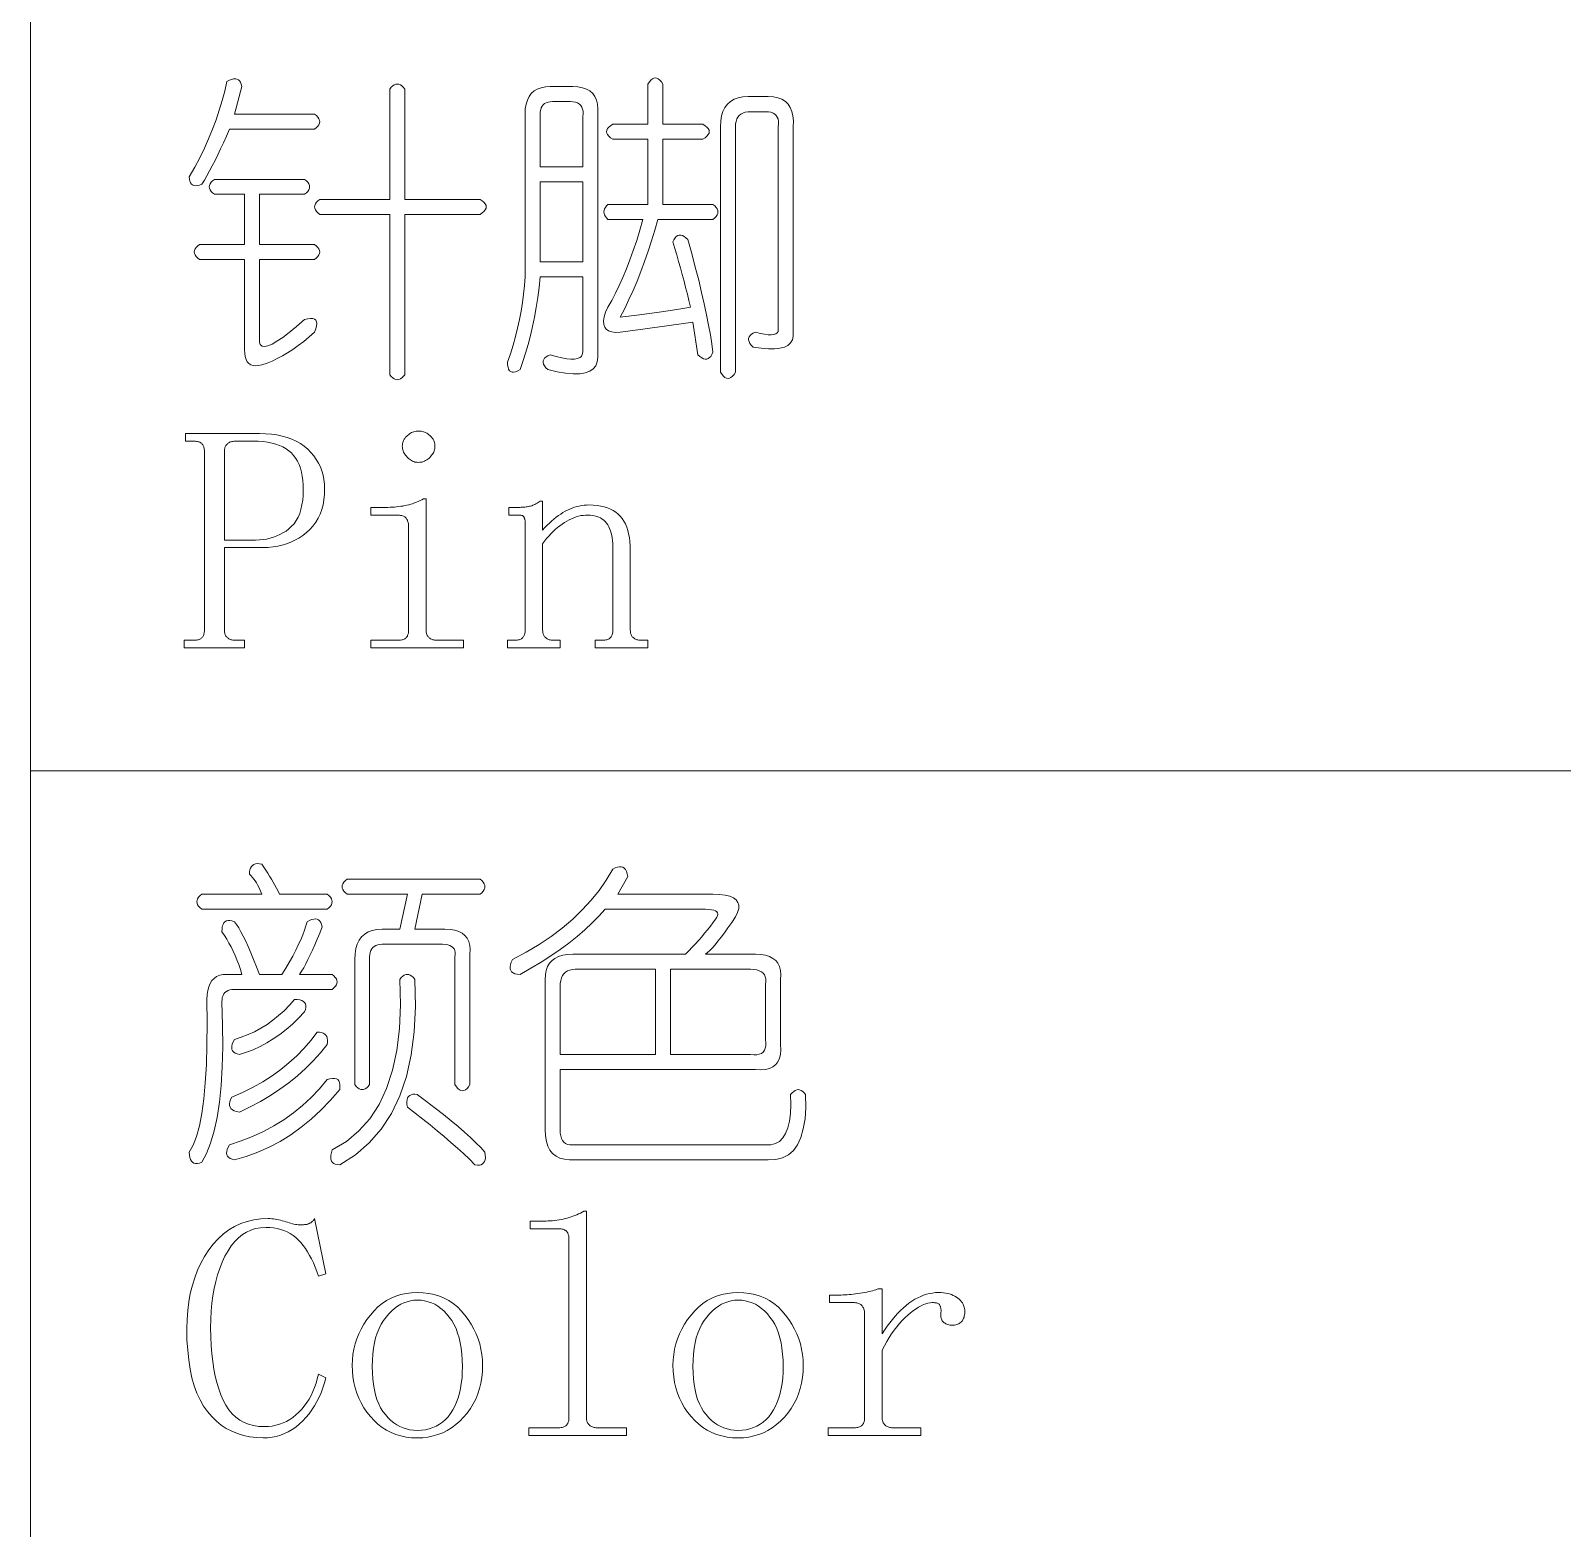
# Model space of a CAD drawing. Extents: x 1 to 297, y 1 to 210.
# Drawn here: x 220.3 to 230.78, y 35.1 to 45.35 of the extents above; entities that cross this region are included whole.
import ezdxf

# ---------------------------------------------------------------- set-up
doc = ezdxf.new("R2010")
doc.units = 0

msp = doc.modelspace()

# ---------------------------------------------------------------- linework, layer by layer
at = {"color": 7, "lineweight": 13}
for p, q in [((220.3, 65.898), (220.3, 29.51)), ((220.3, 40.287), (295.449, 40.287))]:
    msp.add_line(p, q, dxfattribs=at)
for points in [[(221.643, 45.004), (221.66, 45.013), (221.675, 45.019), (221.689, 45.023), (221.701, 45.023), (221.712, 45.021), (221.722, 45.016), (221.73, 45.009), (221.737, 44.999), (221.742, 44.986), (221.746, 44.97), (221.695, 44.781), (222.243, 44.781), (222.256, 44.771), (222.265, 44.761), (222.272, 44.75), (222.276, 44.74), (222.278, 44.73), (222.276, 44.719), (222.272, 44.709), (222.265, 44.699), (222.256, 44.689), (222.243, 44.678), (221.66, 44.678), (221.64, 44.631), (221.62, 44.586), (221.6, 44.544), (221.581, 44.503), (221.562, 44.464), (221.543, 44.427), (221.525, 44.393), (221.507, 44.36), (221.489, 44.33), (221.472, 44.301), (221.456, 44.296), (221.441, 44.292), (221.428, 44.291), (221.417, 44.293), (221.408, 44.297), (221.4, 44.303), (221.394, 44.312), (221.39, 44.323), (221.387, 44.337), (221.386, 44.353), (221.423, 44.418), (221.457, 44.483), (221.489, 44.548), (221.518, 44.613), (221.545, 44.678), (221.569, 44.743), (221.591, 44.809), (221.611, 44.874), (221.628, 44.939)], [(222.86, 44.953), (222.86, 44.198), (223.375, 44.198), (223.39, 44.188), (223.402, 44.178), (223.411, 44.167), (223.416, 44.157), (223.418, 44.147), (223.416, 44.137), (223.411, 44.126), (223.402, 44.116), (223.39, 44.106), (223.375, 44.095), (222.86, 44.095), (222.86, 42.998), (222.85, 42.986), (222.84, 42.976), (222.83, 42.97), (222.819, 42.965), (222.809, 42.964), (222.799, 42.965), (222.788, 42.97), (222.778, 42.976), (222.768, 42.986), (222.758, 42.998), (222.758, 44.095), (222.278, 44.095), (222.265, 44.106), (222.256, 44.116), (222.249, 44.126), (222.245, 44.137), (222.243, 44.147), (222.245, 44.157), (222.249, 44.167), (222.256, 44.178), (222.265, 44.188), (222.278, 44.198), (222.758, 44.198), (222.758, 44.953), (222.768, 44.965), (222.778, 44.975), (222.788, 44.981), (222.799, 44.986), (222.809, 44.987), (222.819, 44.986), (222.83, 44.981), (222.84, 44.975), (222.85, 44.965)], [(223.855, 44.97), (224.009, 44.97), (224.045, 44.968), (224.076, 44.962), (224.104, 44.953), (224.127, 44.94), (224.146, 44.923), (224.161, 44.902), (224.172, 44.877), (224.179, 44.849), (224.182, 44.817), (224.18, 44.781), (224.18, 43.118), (224.177, 43.087), (224.167, 43.06), (224.15, 43.039), (224.126, 43.022), (224.095, 43.011), (224.057, 43.005), (224.012, 43.004), (223.961, 43.009), (223.903, 43.018), (223.838, 43.033), (223.825, 43.046), (223.816, 43.059), (223.81, 43.071), (223.807, 43.082), (223.808, 43.093), (223.811, 43.103), (223.817, 43.112), (223.827, 43.12), (223.839, 43.128), (223.855, 43.135), (223.897, 43.123), (223.935, 43.114), (223.968, 43.108), (223.997, 43.105), (224.022, 43.105), (224.042, 43.109), (224.058, 43.115), (224.069, 43.124), (224.075, 43.137), (224.078, 43.153), (224.078, 43.667), (223.786, 43.667), (223.779, 43.596), (223.77, 43.526), (223.759, 43.459), (223.748, 43.393), (223.735, 43.328), (223.72, 43.266), (223.705, 43.205), (223.687, 43.146), (223.669, 43.088), (223.649, 43.033), (223.633, 43.024), (223.618, 43.018), (223.605, 43.016), (223.594, 43.016), (223.585, 43.02), (223.577, 43.026), (223.571, 43.036), (223.567, 43.049), (223.564, 43.065), (223.563, 43.084), (223.583, 43.142), (223.601, 43.201), (223.617, 43.259), (223.632, 43.317), (223.645, 43.375), (223.656, 43.434), (223.665, 43.492), (223.673, 43.55), (223.679, 43.609), (223.683, 43.667), (223.683, 44.781), (223.685, 44.817), (223.69, 44.849), (223.699, 44.877), (223.711, 44.902), (223.726, 44.923), (223.745, 44.94), (223.767, 44.953), (223.793, 44.962), (223.822, 44.968)], [(224.626, 44.987), (224.626, 44.713), (224.9, 44.713), (224.916, 44.702), (224.928, 44.692), (224.936, 44.682), (224.942, 44.671), (224.943, 44.661), (224.942, 44.651), (224.936, 44.641), (224.928, 44.63), (224.916, 44.62), (224.9, 44.61), (224.626, 44.61), (224.626, 44.164), (224.969, 44.164), (224.981, 44.154), (224.991, 44.143), (224.998, 44.133), (225.002, 44.123), (225.003, 44.113), (225.002, 44.102), (224.998, 44.092), (224.991, 44.082), (224.981, 44.071), (224.969, 44.061), (224.592, 44.061), (224.571, 43.987), (224.549, 43.914), (224.526, 43.843), (224.501, 43.773), (224.476, 43.705), (224.45, 43.639), (224.423, 43.575), (224.394, 43.513), (224.365, 43.452), (224.335, 43.393), (224.392, 43.399), (224.447, 43.406), (224.5, 43.413), (224.551, 43.42), (224.6, 43.427), (224.647, 43.434), (224.692, 43.441), (224.735, 43.447), (224.776, 43.454), (224.815, 43.461), (224.804, 43.506), (224.794, 43.55), (224.782, 43.595), (224.771, 43.639), (224.759, 43.684), (224.747, 43.729), (224.734, 43.773), (224.722, 43.818), (224.708, 43.862), (224.695, 43.907), (224.702, 43.922), (224.71, 43.935), (224.718, 43.944), (224.728, 43.951), (224.738, 43.954), (224.748, 43.954), (224.76, 43.951), (224.772, 43.945), (224.784, 43.936), (224.798, 43.924), (224.824, 43.827), (224.848, 43.734), (224.871, 43.646), (224.891, 43.562), (224.909, 43.483), (224.925, 43.408), (224.939, 43.337), (224.951, 43.271), (224.961, 43.21), (224.969, 43.153), (224.962, 43.137), (224.954, 43.124), (224.945, 43.115), (224.936, 43.109), (224.926, 43.105), (224.916, 43.105), (224.904, 43.108), (224.892, 43.114), (224.88, 43.123), (224.866, 43.135), (224.832, 43.358), (224.784, 43.351), (224.735, 43.345), (224.686, 43.338), (224.637, 43.331), (224.588, 43.324), (224.538, 43.317), (224.488, 43.31), (224.437, 43.303), (224.386, 43.297), (224.335, 43.29), (224.303, 43.288), (224.276, 43.291), (224.255, 43.298), (224.239, 43.309), (224.228, 43.324), (224.222, 43.343), (224.221, 43.367), (224.225, 43.394), (224.234, 43.426), (224.249, 43.461), (224.276, 43.507), (224.303, 43.556), (224.328, 43.609), (224.353, 43.664), (224.378, 43.723), (224.401, 43.784), (224.424, 43.849), (224.447, 43.916), (224.468, 43.987), (224.489, 44.061), (224.249, 44.061), (224.24, 44.071), (224.233, 44.082), (224.227, 44.092), (224.224, 44.102), (224.223, 44.113), (224.224, 44.123), (224.227, 44.133), (224.233, 44.143), (224.24, 44.154), (224.249, 44.164), (224.523, 44.164), (224.523, 44.61), (224.283, 44.61), (224.268, 44.62), (224.256, 44.63), (224.247, 44.641), (224.242, 44.651), (224.24, 44.661), (224.242, 44.671), (224.247, 44.682), (224.256, 44.692), (224.268, 44.702), (224.283, 44.713), (224.523, 44.713), (224.523, 44.987), (224.534, 45.002), (224.544, 45.014), (224.554, 45.023), (224.564, 45.028), (224.575, 45.03), (224.585, 45.028), (224.595, 45.023), (224.606, 45.014), (224.616, 45.002)], [(223.992, 44.867), (223.872, 44.867), (223.856, 44.866), (223.841, 44.863), (223.828, 44.859), (223.817, 44.853), (223.808, 44.845), (223.8, 44.836), (223.794, 44.825), (223.79, 44.812), (223.787, 44.797), (223.786, 44.781), (223.786, 44.421), (224.078, 44.421), (224.078, 44.764), (224.08, 44.784), (224.08, 44.801), (224.077, 44.816), (224.072, 44.83), (224.065, 44.841), (224.055, 44.85), (224.043, 44.858), (224.028, 44.863), (224.011, 44.866)], [(225.209, 44.901), (225.346, 44.901), (225.382, 44.899), (225.413, 44.893), (225.441, 44.883), (225.464, 44.868), (225.483, 44.85), (225.498, 44.827), (225.509, 44.8), (225.516, 44.77), (225.519, 44.735), (225.518, 44.695), (225.518, 43.29), (225.518, 43.261), (225.512, 43.236), (225.5, 43.216), (225.482, 43.199), (225.458, 43.187), (225.427, 43.179), (225.39, 43.175), (225.348, 43.175), (225.299, 43.179), (225.243, 43.187), (225.231, 43.2), (225.222, 43.213), (225.216, 43.225), (225.213, 43.236), (225.213, 43.247), (225.217, 43.257), (225.223, 43.266), (225.232, 43.275), (225.245, 43.283), (225.26, 43.29), (225.293, 43.281), (225.322, 43.275), (225.346, 43.271), (225.367, 43.271), (225.385, 43.273), (225.398, 43.277), (225.408, 43.285), (225.414, 43.295), (225.416, 43.308), (225.415, 43.324), (225.415, 44.695), (225.417, 44.715), (225.417, 44.732), (225.414, 44.748), (225.409, 44.761), (225.402, 44.773), (225.392, 44.782), (225.38, 44.789), (225.365, 44.794), (225.348, 44.797), (225.329, 44.798), (225.226, 44.798), (225.207, 44.797), (225.189, 44.794), (225.174, 44.789), (225.16, 44.782), (225.149, 44.773), (225.14, 44.761), (225.133, 44.748), (225.127, 44.732), (225.124, 44.715), (225.123, 44.695), (225.123, 43.015), (225.113, 43), (225.103, 42.988), (225.092, 42.979), (225.082, 42.974), (225.072, 42.973), (225.062, 42.974), (225.051, 42.979), (225.041, 42.988), (225.031, 43), (225.02, 43.015), (225.02, 44.695), (225.022, 44.735), (225.028, 44.77), (225.037, 44.8), (225.051, 44.827), (225.068, 44.85), (225.088, 44.868), (225.113, 44.883), (225.141, 44.893), (225.173, 44.899)], [(221.558, 44.335), (222.175, 44.335), (222.187, 44.325), (222.197, 44.315), (222.204, 44.305), (222.208, 44.294), (222.209, 44.284), (222.208, 44.274), (222.204, 44.263), (222.197, 44.253), (222.187, 44.243), (222.175, 44.233), (221.866, 44.233), (221.866, 43.89), (222.243, 43.89), (222.256, 43.879), (222.265, 43.869), (222.272, 43.859), (222.276, 43.849), (222.278, 43.838), (222.276, 43.828), (222.272, 43.818), (222.265, 43.807), (222.256, 43.797), (222.243, 43.787), (221.866, 43.787), (221.866, 43.221), (221.872, 43.204), (221.884, 43.194), (221.901, 43.192), (221.924, 43.196), (221.952, 43.208), (221.986, 43.227), (222.025, 43.254), (222.069, 43.287), (222.119, 43.328), (222.175, 43.375), (222.197, 43.381), (222.216, 43.383), (222.231, 43.382), (222.243, 43.378), (222.252, 43.371), (222.257, 43.361), (222.259, 43.348), (222.257, 43.332), (222.252, 43.312), (222.243, 43.29), (222.206, 43.257), (222.169, 43.226), (222.132, 43.198), (222.095, 43.172), (222.059, 43.148), (222.023, 43.127), (221.988, 43.109), (221.953, 43.092), (221.918, 43.078), (221.883, 43.067), (221.861, 43.062), (221.84, 43.06), (221.822, 43.062), (221.807, 43.067), (221.793, 43.075), (221.783, 43.087), (221.774, 43.103), (221.768, 43.122), (221.765, 43.144), (221.763, 43.17), (221.763, 43.787), (221.455, 43.787), (221.442, 43.797), (221.433, 43.807), (221.426, 43.818), (221.422, 43.828), (221.42, 43.838), (221.422, 43.849), (221.426, 43.859), (221.433, 43.869), (221.442, 43.879), (221.455, 43.89), (221.763, 43.89), (221.763, 44.233), (221.558, 44.233), (221.545, 44.243), (221.536, 44.253), (221.529, 44.263), (221.525, 44.274), (221.523, 44.284), (221.525, 44.294), (221.529, 44.305), (221.536, 44.315), (221.545, 44.325)], [(224.078, 44.318), (223.786, 44.318), (223.786, 43.77), (224.078, 43.77)], [(221.626, 41.815), (221.626, 41.25), (221.626, 41.243), (221.627, 41.237), (221.628, 41.231), (221.63, 41.225), (221.632, 41.22), (221.634, 41.215), (221.637, 41.21), (221.64, 41.206), (221.644, 41.202), (221.648, 41.198), (221.652, 41.195), (221.657, 41.192), (221.662, 41.19), (221.667, 41.187), (221.672, 41.185), (221.678, 41.184), (221.684, 41.183), (221.69, 41.182), (221.697, 41.181), (221.703, 41.181), (221.763, 41.181), (221.763, 41.13), (221.352, 41.13), (221.352, 41.181), (221.412, 41.181), (221.42, 41.181), (221.428, 41.182), (221.435, 41.183), (221.442, 41.184), (221.448, 41.185), (221.454, 41.187), (221.459, 41.19), (221.464, 41.192), (221.468, 41.195), (221.472, 41.198), (221.475, 41.202), (221.478, 41.206), (221.481, 41.21), (221.483, 41.215), (221.485, 41.22), (221.486, 41.225), (221.488, 41.231), (221.488, 41.237), (221.489, 41.243), (221.489, 41.25), (221.489, 42.475), (221.489, 42.482), (221.488, 42.488), (221.488, 42.494), (221.486, 42.5), (221.485, 42.505), (221.483, 42.51), (221.481, 42.515), (221.478, 42.519), (221.475, 42.523), (221.472, 42.527), (221.468, 42.53), (221.464, 42.533), (221.459, 42.536), (221.454, 42.538), (221.448, 42.54), (221.442, 42.541), (221.435, 42.542), (221.428, 42.543), (221.42, 42.544), (221.412, 42.544), (221.36, 42.544), (221.36, 42.595), (221.866, 42.595), (221.908, 42.594), (221.948, 42.591), (221.986, 42.586), (222.022, 42.578), (222.056, 42.569), (222.088, 42.557), (222.118, 42.543), (222.146, 42.527), (222.172, 42.509), (222.196, 42.488), (222.218, 42.466), (222.238, 42.443), (222.255, 42.419), (222.27, 42.394), (222.283, 42.367), (222.293, 42.34), (222.301, 42.311), (222.307, 42.281), (222.311, 42.25), (222.312, 42.218), (222.311, 42.18), (222.307, 42.143), (222.301, 42.109), (222.292, 42.076), (222.281, 42.045), (222.267, 42.016), (222.251, 41.989), (222.232, 41.963), (222.211, 41.94), (222.188, 41.918), (222.162, 41.899), (222.136, 41.881), (222.109, 41.866), (222.081, 41.852), (222.052, 41.841), (222.021, 41.832), (221.991, 41.825), (221.959, 41.82), (221.926, 41.816), (221.892, 41.815)], [(222.955, 42.613), (222.963, 42.612), (222.972, 42.611), (222.98, 42.61), (222.988, 42.608), (222.995, 42.605), (223.003, 42.602), (223.011, 42.598), (223.018, 42.593), (223.025, 42.588), (223.032, 42.583), (223.038, 42.576), (223.044, 42.57), (223.049, 42.563), (223.054, 42.557), (223.058, 42.549), (223.061, 42.542), (223.063, 42.534), (223.065, 42.526), (223.066, 42.518), (223.066, 42.51), (223.066, 42.501), (223.065, 42.493), (223.063, 42.485), (223.061, 42.477), (223.058, 42.469), (223.054, 42.461), (223.049, 42.454), (223.044, 42.447), (223.038, 42.44), (223.032, 42.433), (223.025, 42.426), (223.018, 42.42), (223.011, 42.415), (223.003, 42.411), (222.995, 42.407), (222.988, 42.404), (222.98, 42.401), (222.972, 42.4), (222.963, 42.399), (222.955, 42.398), (222.946, 42.399), (222.938, 42.4), (222.93, 42.401), (222.922, 42.404), (222.914, 42.407), (222.906, 42.411), (222.899, 42.415), (222.892, 42.42), (222.885, 42.426), (222.878, 42.433), (222.871, 42.44), (222.865, 42.447), (222.86, 42.454), (222.856, 42.461), (222.852, 42.469), (222.849, 42.477), (222.846, 42.485), (222.845, 42.493), (222.844, 42.501), (222.843, 42.51), (222.844, 42.518), (222.845, 42.526), (222.846, 42.534), (222.849, 42.542), (222.852, 42.549), (222.856, 42.557), (222.86, 42.563), (222.865, 42.57), (222.871, 42.576), (222.878, 42.583), (222.885, 42.588), (222.892, 42.593), (222.899, 42.598), (222.906, 42.602), (222.914, 42.605), (222.922, 42.608), (222.93, 42.61), (222.938, 42.611), (222.946, 42.612)], [(221.84, 41.867), (221.866, 41.868), (221.891, 41.87), (221.915, 41.874), (221.939, 41.879), (221.962, 41.886), (221.984, 41.895), (222.006, 41.905), (222.027, 41.916), (222.048, 41.929), (222.068, 41.944), (222.086, 41.961), (222.103, 41.979), (222.118, 42), (222.131, 42.024), (222.142, 42.049), (222.15, 42.077), (222.157, 42.107), (222.162, 42.139), (222.165, 42.173), (222.166, 42.21), (222.165, 42.243), (222.163, 42.275), (222.159, 42.305), (222.153, 42.332), (222.146, 42.359), (222.137, 42.383), (222.126, 42.406), (222.114, 42.426), (222.1, 42.445), (222.085, 42.463), (222.067, 42.478), (222.048, 42.492), (222.027, 42.504), (222.004, 42.515), (221.979, 42.524), (221.952, 42.531), (221.922, 42.537), (221.891, 42.541), (221.858, 42.543), (221.823, 42.544), (221.703, 42.544), (221.697, 42.544), (221.69, 42.543), (221.684, 42.542), (221.678, 42.541), (221.672, 42.54), (221.667, 42.538), (221.662, 42.536), (221.657, 42.533), (221.652, 42.53), (221.648, 42.527), (221.644, 42.523), (221.64, 42.519), (221.637, 42.515), (221.634, 42.51), (221.632, 42.505), (221.63, 42.5), (221.628, 42.494), (221.627, 42.488), (221.626, 42.482), (221.626, 42.475), (221.626, 41.867)], [(222.886, 41.961), (222.886, 41.968), (222.885, 41.974), (222.885, 41.981), (222.883, 41.987), (222.882, 41.992), (222.88, 41.998), (222.878, 42.003), (222.875, 42.008), (222.872, 42.012), (222.869, 42.017), (222.865, 42.021), (222.861, 42.025), (222.856, 42.028), (222.851, 42.031), (222.845, 42.033), (222.839, 42.035), (222.832, 42.036), (222.825, 42.037), (222.817, 42.038), (222.809, 42.038), (222.629, 42.038), (222.629, 42.09), (222.715, 42.09), (222.73, 42.09), (222.745, 42.09), (222.76, 42.091), (222.775, 42.092), (222.79, 42.093), (222.804, 42.094), (222.819, 42.096), (222.833, 42.098), (222.847, 42.1), (222.86, 42.103), (222.874, 42.105), (222.888, 42.109), (222.901, 42.112), (222.914, 42.116), (222.927, 42.121), (222.94, 42.126), (222.952, 42.131), (222.965, 42.137), (222.977, 42.143), (222.989, 42.15), (223.006, 42.15), (223.006, 41.25), (223.006, 41.243), (223.007, 41.237), (223.008, 41.231), (223.01, 41.225), (223.012, 41.22), (223.014, 41.215), (223.017, 41.21), (223.02, 41.206), (223.024, 41.202), (223.028, 41.198), (223.032, 41.195), (223.037, 41.192), (223.042, 41.19), (223.047, 41.187), (223.052, 41.185), (223.058, 41.184), (223.064, 41.183), (223.07, 41.182), (223.077, 41.181), (223.083, 41.181), (223.263, 41.181), (223.263, 41.13), (222.629, 41.13), (222.629, 41.181), (222.809, 41.181), (222.817, 41.181), (222.825, 41.182), (222.832, 41.183), (222.839, 41.184), (222.845, 41.185), (222.851, 41.187), (222.856, 41.19), (222.861, 41.192), (222.865, 41.195), (222.869, 41.198), (222.872, 41.202), (222.875, 41.206), (222.878, 41.21), (222.88, 41.215), (222.882, 41.22), (222.883, 41.225), (222.885, 41.231), (222.885, 41.237), (222.886, 41.243), (222.886, 41.25)], [(223.563, 41.13), (223.563, 41.181), (223.606, 41.181), (223.615, 41.181), (223.622, 41.182), (223.63, 41.183), (223.636, 41.184), (223.643, 41.185), (223.648, 41.187), (223.654, 41.19), (223.658, 41.192), (223.663, 41.195), (223.666, 41.198), (223.669, 41.202), (223.672, 41.206), (223.675, 41.21), (223.677, 41.215), (223.679, 41.22), (223.681, 41.225), (223.682, 41.231), (223.683, 41.237), (223.683, 41.243), (223.683, 41.25), (223.683, 41.987), (223.683, 41.992), (223.683, 41.997), (223.683, 42.001), (223.682, 42.005), (223.681, 42.009), (223.68, 42.013), (223.679, 42.017), (223.678, 42.02), (223.676, 42.023), (223.675, 42.025), (223.673, 42.028), (223.671, 42.03), (223.668, 42.032), (223.665, 42.034), (223.662, 42.035), (223.658, 42.036), (223.654, 42.037), (223.65, 42.038), (223.645, 42.038), (223.64, 42.038), (223.572, 42.038), (223.572, 42.09), (223.632, 42.09), (223.64, 42.09), (223.649, 42.09), (223.657, 42.091), (223.666, 42.091), (223.674, 42.092), (223.682, 42.093), (223.69, 42.094), (223.698, 42.095), (223.706, 42.097), (223.713, 42.098), (223.721, 42.1), (223.729, 42.102), (223.736, 42.105), (223.743, 42.108), (223.751, 42.111), (223.758, 42.115), (223.765, 42.119), (223.772, 42.123), (223.779, 42.128), (223.786, 42.133), (223.803, 42.133), (223.803, 41.935), (223.819, 41.952), (223.834, 41.968), (223.85, 41.983), (223.865, 41.997), (223.88, 42.01), (223.896, 42.023), (223.911, 42.034), (223.927, 42.045), (223.942, 42.055), (223.958, 42.064), (223.973, 42.072), (223.989, 42.079), (224.005, 42.086), (224.021, 42.091), (224.037, 42.096), (224.053, 42.1), (224.07, 42.103), (224.087, 42.105), (224.103, 42.106), (224.12, 42.107), (224.149, 42.106), (224.176, 42.104), (224.201, 42.1), (224.225, 42.095), (224.247, 42.088), (224.268, 42.079), (224.287, 42.069), (224.304, 42.058), (224.32, 42.044), (224.335, 42.03), (224.348, 42.014), (224.359, 41.996), (224.37, 41.977), (224.379, 41.956), (224.386, 41.933), (224.392, 41.909), (224.397, 41.884), (224.401, 41.857), (224.403, 41.828), (224.403, 41.798), (224.403, 41.25), (224.404, 41.243), (224.404, 41.237), (224.405, 41.231), (224.407, 41.225), (224.409, 41.22), (224.411, 41.215), (224.414, 41.21), (224.417, 41.206), (224.421, 41.202), (224.425, 41.198), (224.429, 41.195), (224.434, 41.192), (224.439, 41.19), (224.444, 41.187), (224.449, 41.185), (224.455, 41.184), (224.461, 41.183), (224.467, 41.182), (224.474, 41.181), (224.48, 41.181), (224.523, 41.181), (224.523, 41.13), (224.163, 41.13), (224.163, 41.181), (224.206, 41.181), (224.215, 41.181), (224.222, 41.182), (224.23, 41.183), (224.236, 41.184), (224.243, 41.185), (224.248, 41.187), (224.254, 41.19), (224.258, 41.192), (224.263, 41.195), (224.266, 41.198), (224.269, 41.202), (224.272, 41.206), (224.275, 41.21), (224.277, 41.215), (224.279, 41.22), (224.281, 41.225), (224.282, 41.231), (224.283, 41.237), (224.283, 41.243), (224.283, 41.25), (224.283, 41.824), (224.283, 41.844), (224.282, 41.863), (224.279, 41.882), (224.276, 41.899), (224.273, 41.915), (224.268, 41.93), (224.262, 41.945), (224.256, 41.958), (224.249, 41.971), (224.24, 41.983), (224.231, 41.993), (224.222, 42.003), (224.211, 42.011), (224.199, 42.018), (224.187, 42.024), (224.174, 42.029), (224.159, 42.033), (224.144, 42.036), (224.129, 42.038), (224.112, 42.038), (224.096, 42.038), (224.081, 42.036), (224.065, 42.034), (224.049, 42.03), (224.034, 42.025), (224.018, 42.02), (224.002, 42.013), (223.986, 42.005), (223.97, 41.997), (223.953, 41.987), (223.937, 41.976), (223.921, 41.965), (223.906, 41.952), (223.89, 41.939), (223.875, 41.925), (223.86, 41.91), (223.846, 41.894), (223.831, 41.877), (223.817, 41.86), (223.803, 41.841), (223.803, 41.25), (223.804, 41.243), (223.804, 41.237), (223.805, 41.231), (223.807, 41.225), (223.809, 41.22), (223.811, 41.215), (223.814, 41.21), (223.817, 41.206), (223.821, 41.202), (223.825, 41.198), (223.829, 41.195), (223.834, 41.192), (223.839, 41.19), (223.844, 41.187), (223.849, 41.185), (223.855, 41.184), (223.861, 41.183), (223.867, 41.182), (223.874, 41.181), (223.88, 41.181), (223.923, 41.181), (223.923, 41.13)], [(221.883, 39.65), (221.897, 39.629), (221.91, 39.609), (221.923, 39.588), (221.935, 39.567), (221.948, 39.547), (221.959, 39.526), (221.971, 39.506), (221.982, 39.485), (221.993, 39.465), (222.003, 39.444), (222.329, 39.444), (222.341, 39.434), (222.351, 39.423), (222.358, 39.413), (222.362, 39.403), (222.363, 39.393), (222.362, 39.382), (222.358, 39.372), (222.351, 39.362), (222.341, 39.351), (222.329, 39.341), (221.472, 39.341), (221.46, 39.351), (221.45, 39.362), (221.443, 39.372), (221.439, 39.382), (221.438, 39.393), (221.439, 39.403), (221.443, 39.413), (221.45, 39.423), (221.46, 39.434), (221.472, 39.444), (221.883, 39.444), (221.876, 39.461), (221.869, 39.477), (221.861, 39.492), (221.853, 39.507), (221.845, 39.521), (221.836, 39.535), (221.827, 39.547), (221.818, 39.559), (221.808, 39.571), (221.798, 39.581), (221.798, 39.597), (221.801, 39.611), (221.805, 39.623), (221.811, 39.633), (221.819, 39.641), (221.828, 39.647), (221.84, 39.651), (221.852, 39.653), (221.867, 39.652)], [(224.318, 39.444), (224.969, 39.444), (225.014, 39.442), (225.052, 39.438), (225.084, 39.43), (225.109, 39.419), (225.128, 39.405), (225.14, 39.388), (225.145, 39.368), (225.145, 39.345), (225.137, 39.319), (225.123, 39.29), (225.097, 39.25), (225.071, 39.214), (225.047, 39.18), (225.025, 39.15), (225.003, 39.123), (224.983, 39.098), (224.965, 39.077), (224.948, 39.059), (224.932, 39.044), (224.918, 39.033), (225.26, 39.033), (225.296, 39.031), (225.328, 39.026), (225.355, 39.017), (225.378, 39.005), (225.398, 38.99), (225.413, 38.971), (225.424, 38.949), (225.431, 38.923), (225.433, 38.894), (225.432, 38.861), (225.432, 38.415), (225.433, 38.38), (225.431, 38.348), (225.424, 38.321), (225.413, 38.298), (225.398, 38.278), (225.378, 38.263), (225.355, 38.252), (225.328, 38.245), (225.296, 38.243), (225.26, 38.244), (223.923, 38.244), (223.923, 37.833), (223.924, 37.81), (223.927, 37.79), (223.933, 37.773), (223.94, 37.759), (223.949, 37.747), (223.96, 37.738), (223.974, 37.732), (223.989, 37.728), (224.007, 37.728), (224.026, 37.73), (225.329, 37.73), (225.365, 37.73), (225.396, 37.738), (225.424, 37.753), (225.447, 37.776), (225.466, 37.807), (225.481, 37.845), (225.492, 37.891), (225.499, 37.944), (225.502, 38.004), (225.5, 38.073), (225.511, 38.085), (225.521, 38.095), (225.531, 38.101), (225.542, 38.106), (225.552, 38.107), (225.562, 38.106), (225.572, 38.101), (225.583, 38.095), (225.593, 38.085), (225.603, 38.073), (225.604, 37.985), (225.599, 37.907), (225.587, 37.838), (225.57, 37.779), (225.548, 37.73), (225.519, 37.69), (225.485, 37.66), (225.444, 37.639), (225.398, 37.628), (225.346, 37.627), (224.026, 37.627), (223.987, 37.626), (223.952, 37.63), (223.921, 37.638), (223.895, 37.652), (223.872, 37.67), (223.853, 37.693), (223.839, 37.72), (223.829, 37.753), (223.823, 37.79), (223.82, 37.833), (223.82, 38.861), (223.822, 38.894), (223.828, 38.923), (223.837, 38.949), (223.851, 38.971), (223.868, 38.99), (223.888, 39.005), (223.913, 39.017), (223.941, 39.026), (223.973, 39.031), (224.009, 39.033), (224.78, 39.033), (224.804, 39.057), (224.827, 39.081), (224.849, 39.105), (224.871, 39.129), (224.892, 39.153), (224.912, 39.177), (224.932, 39.201), (224.951, 39.225), (224.969, 39.249), (224.986, 39.273), (224.995, 39.286), (225, 39.297), (225.002, 39.308), (225, 39.316), (224.995, 39.324), (224.986, 39.33), (224.974, 39.335), (224.959, 39.338), (224.94, 39.34), (224.918, 39.341), (224.232, 39.341), (224.189, 39.294), (224.143, 39.247), (224.093, 39.2), (224.04, 39.155), (223.983, 39.11), (223.923, 39.066), (223.86, 39.022), (223.793, 38.979), (223.723, 38.937), (223.649, 38.895), (223.63, 38.896), (223.614, 38.9), (223.601, 38.905), (223.591, 38.912), (223.585, 38.921), (223.581, 38.932), (223.581, 38.946), (223.583, 38.961), (223.589, 38.979), (223.598, 38.998), (223.691, 39.048), (223.779, 39.1), (223.861, 39.155), (223.938, 39.212), (224.009, 39.273), (224.075, 39.336), (224.135, 39.402), (224.19, 39.47), (224.239, 39.541), (224.283, 39.615), (224.3, 39.624), (224.315, 39.63), (224.329, 39.632), (224.341, 39.632), (224.352, 39.628), (224.362, 39.622), (224.37, 39.612), (224.377, 39.599), (224.382, 39.583), (224.386, 39.564)], [(223.375, 39.547), (223.387, 39.537), (223.397, 39.526), (223.404, 39.516), (223.408, 39.506), (223.409, 39.495), (223.408, 39.485), (223.404, 39.475), (223.397, 39.465), (223.387, 39.454), (223.375, 39.444), (222.98, 39.444), (222.929, 39.204), (223.135, 39.204), (223.17, 39.202), (223.202, 39.197), (223.229, 39.189), (223.253, 39.177), (223.272, 39.161), (223.287, 39.142), (223.298, 39.12), (223.305, 39.094), (223.308, 39.065), (223.306, 39.033), (223.306, 38.141), (223.296, 38.126), (223.286, 38.114), (223.275, 38.105), (223.265, 38.1), (223.255, 38.098), (223.244, 38.1), (223.234, 38.105), (223.224, 38.114), (223.214, 38.126), (223.203, 38.141), (223.203, 39.015), (223.206, 39.032), (223.205, 39.046), (223.203, 39.059), (223.198, 39.07), (223.19, 39.08), (223.181, 39.087), (223.169, 39.093), (223.154, 39.098), (223.137, 39.1), (223.118, 39.101), (222.706, 39.101), (222.69, 39.1), (222.675, 39.098), (222.662, 39.093), (222.651, 39.087), (222.642, 39.08), (222.634, 39.07), (222.628, 39.059), (222.624, 39.046), (222.621, 39.032), (222.62, 39.015), (222.62, 38.141), (222.61, 38.129), (222.6, 38.119), (222.59, 38.112), (222.579, 38.108), (222.569, 38.107), (222.559, 38.108), (222.548, 38.112), (222.538, 38.119), (222.528, 38.129), (222.518, 38.141), (222.518, 38.998), (222.52, 39.037), (222.525, 39.072), (222.535, 39.103), (222.548, 39.13), (222.565, 39.153), (222.586, 39.171), (222.61, 39.186), (222.638, 39.196), (222.67, 39.202), (222.706, 39.204), (222.826, 39.204), (222.878, 39.444), (222.466, 39.444), (222.454, 39.454), (222.444, 39.465), (222.437, 39.475), (222.433, 39.485), (222.432, 39.495), (222.433, 39.506), (222.437, 39.516), (222.444, 39.526), (222.454, 39.537), (222.466, 39.547)], [(221.695, 39.255), (221.709, 39.236), (221.724, 39.214), (221.739, 39.187), (221.755, 39.157), (221.772, 39.123), (221.789, 39.085), (221.808, 39.043), (221.826, 38.998), (221.846, 38.948), (221.866, 38.895), (222.02, 38.895), (222.047, 38.939), (222.071, 38.981), (222.094, 39.021), (222.114, 39.06), (222.132, 39.097), (222.148, 39.132), (222.162, 39.165), (222.174, 39.197), (222.184, 39.227), (222.192, 39.255), (222.208, 39.264), (222.223, 39.271), (222.237, 39.274), (222.25, 39.275), (222.26, 39.273), (222.27, 39.268), (222.278, 39.26), (222.285, 39.25), (222.291, 39.237), (222.295, 39.221), (222.278, 39.178), (222.261, 39.137), (222.245, 39.098), (222.229, 39.062), (222.213, 39.028), (222.198, 38.997), (222.183, 38.968), (222.169, 38.941), (222.154, 38.917), (222.14, 38.895), (222.363, 38.895), (222.376, 38.885), (222.385, 38.875), (222.392, 38.865), (222.396, 38.854), (222.398, 38.844), (222.396, 38.834), (222.392, 38.823), (222.385, 38.813), (222.376, 38.803), (222.363, 38.793), (221.695, 38.793), (221.678, 38.792), (221.664, 38.789), (221.651, 38.785), (221.64, 38.779), (221.63, 38.771), (221.623, 38.762), (221.617, 38.751), (221.612, 38.738), (221.61, 38.723), (221.609, 38.707), (221.614, 38.548), (221.615, 38.4), (221.611, 38.263), (221.604, 38.136), (221.592, 38.021), (221.576, 37.917), (221.556, 37.824), (221.532, 37.741), (221.504, 37.67), (221.472, 37.61), (221.456, 37.604), (221.441, 37.602), (221.428, 37.602), (221.417, 37.604), (221.408, 37.61), (221.4, 37.618), (221.394, 37.629), (221.39, 37.643), (221.387, 37.659), (221.386, 37.678), (221.412, 37.726), (221.435, 37.786), (221.455, 37.859), (221.471, 37.944), (221.485, 38.043), (221.495, 38.154), (221.503, 38.277), (221.507, 38.413), (221.508, 38.562), (221.506, 38.724), (221.508, 38.757), (221.512, 38.786), (221.519, 38.811), (221.528, 38.834), (221.54, 38.853), (221.556, 38.868), (221.573, 38.88), (221.594, 38.889), (221.617, 38.894), (221.643, 38.895), (221.746, 38.895), (221.736, 38.929), (221.724, 38.962), (221.712, 38.994), (221.7, 39.024), (221.686, 39.054), (221.672, 39.083), (221.657, 39.11), (221.642, 39.137), (221.626, 39.162), (221.609, 39.187), (221.61, 39.206), (221.612, 39.223), (221.617, 39.236), (221.623, 39.247), (221.63, 39.255), (221.64, 39.261), (221.651, 39.264), (221.664, 39.264), (221.678, 39.261)], [(222.929, 38.861), (222.933, 38.676), (222.925, 38.503), (222.904, 38.344), (222.871, 38.197), (222.826, 38.064), (222.769, 37.944), (222.699, 37.836), (222.616, 37.742), (222.522, 37.661), (222.415, 37.593), (222.399, 37.594), (222.385, 37.597), (222.374, 37.602), (222.365, 37.609), (222.359, 37.618), (222.355, 37.63), (222.354, 37.643), (222.354, 37.658), (222.358, 37.676), (222.363, 37.695), (222.461, 37.753), (222.546, 37.824), (222.621, 37.908), (222.684, 38.005), (222.736, 38.115), (222.777, 38.239), (222.806, 38.375), (222.824, 38.524), (222.831, 38.686), (222.826, 38.861), (222.836, 38.874), (222.847, 38.883), (222.857, 38.89), (222.867, 38.894), (222.878, 38.895), (222.888, 38.894), (222.898, 38.89), (222.908, 38.883), (222.919, 38.874)], [(224.575, 38.93), (224.026, 38.93), (224.007, 38.929), (223.989, 38.925), (223.974, 38.919), (223.96, 38.911), (223.949, 38.9), (223.94, 38.887), (223.933, 38.871), (223.927, 38.853), (223.924, 38.833), (223.923, 38.81), (223.923, 38.347), (224.575, 38.347)], [(225.226, 38.93), (224.678, 38.93), (224.678, 38.347), (225.226, 38.347), (225.249, 38.345), (225.269, 38.346), (225.286, 38.349), (225.3, 38.355), (225.312, 38.364), (225.321, 38.376), (225.327, 38.39), (225.33, 38.407), (225.331, 38.427), (225.329, 38.45), (225.329, 38.827), (225.331, 38.846), (225.33, 38.864), (225.327, 38.879), (225.321, 38.893), (225.312, 38.904), (225.3, 38.913), (225.286, 38.92), (225.269, 38.926), (225.249, 38.929)], [(222.106, 38.724), (222.125, 38.723), (222.142, 38.721), (222.156, 38.716), (222.167, 38.71), (222.175, 38.703), (222.18, 38.693), (222.183, 38.682), (222.183, 38.669), (222.18, 38.655), (222.175, 38.638), (222.133, 38.595), (222.091, 38.555), (222.048, 38.518), (222.005, 38.485), (221.96, 38.454), (221.916, 38.426), (221.87, 38.402), (221.824, 38.38), (221.777, 38.362), (221.729, 38.347), (221.713, 38.351), (221.7, 38.356), (221.69, 38.363), (221.682, 38.372), (221.678, 38.381), (221.676, 38.392), (221.676, 38.404), (221.68, 38.418), (221.686, 38.433), (221.695, 38.45), (221.742, 38.465), (221.788, 38.483), (221.833, 38.503), (221.876, 38.527), (221.918, 38.553), (221.958, 38.581), (221.997, 38.613), (222.035, 38.647), (222.071, 38.684)], [(222.329, 38.415), (222.283, 38.358), (222.234, 38.304), (222.181, 38.251), (222.126, 38.202), (222.068, 38.154), (222.006, 38.109), (221.941, 38.066), (221.874, 38.026), (221.803, 37.988), (221.729, 37.953), (221.71, 37.957), (221.694, 37.962), (221.681, 37.969), (221.671, 37.977), (221.665, 37.987), (221.661, 37.998), (221.661, 38.01), (221.663, 38.024), (221.669, 38.039), (221.678, 38.055), (221.751, 38.088), (221.822, 38.123), (221.888, 38.16), (221.952, 38.201), (222.012, 38.244), (222.068, 38.29), (222.122, 38.339), (222.171, 38.39), (222.218, 38.444), (222.26, 38.501), (222.277, 38.5), (222.291, 38.498), (222.303, 38.493), (222.313, 38.487), (222.32, 38.48), (222.326, 38.47), (222.33, 38.459), (222.332, 38.446), (222.331, 38.432)], [(222.415, 38.107), (222.352, 38.034), (222.287, 37.967), (222.22, 37.905), (222.151, 37.849), (222.08, 37.798), (222.007, 37.753), (221.932, 37.713), (221.855, 37.679), (221.776, 37.65), (221.695, 37.627), (221.679, 37.631), (221.666, 37.636), (221.656, 37.643), (221.648, 37.652), (221.643, 37.661), (221.641, 37.672), (221.642, 37.684), (221.645, 37.698), (221.652, 37.713), (221.66, 37.73), (221.741, 37.756), (221.819, 37.786), (221.893, 37.82), (221.965, 37.859), (222.033, 37.901), (222.099, 37.948), (222.161, 37.999), (222.22, 38.053), (222.276, 38.112), (222.329, 38.175), (222.348, 38.181), (222.365, 38.184), (222.38, 38.184), (222.392, 38.181), (222.402, 38.175), (222.409, 38.167), (222.414, 38.156), (222.417, 38.143), (222.417, 38.126)], [(222.946, 38.073), (223.009, 38.025), (223.069, 37.98), (223.125, 37.936), (223.177, 37.894), (223.225, 37.854), (223.269, 37.815), (223.31, 37.779), (223.347, 37.743), (223.38, 37.71), (223.409, 37.678), (223.411, 37.659), (223.412, 37.642), (223.41, 37.627), (223.406, 37.615), (223.4, 37.605), (223.393, 37.598), (223.383, 37.593), (223.371, 37.591), (223.357, 37.59), (223.34, 37.593), (223.302, 37.63), (223.262, 37.669), (223.22, 37.707), (223.176, 37.746), (223.13, 37.785), (223.083, 37.825), (223.034, 37.865), (222.984, 37.905), (222.932, 37.946), (222.878, 37.987), (222.875, 38.006), (222.875, 38.023), (222.877, 38.038), (222.88, 38.05), (222.886, 38.06), (222.894, 38.067), (222.904, 38.072), (222.916, 38.075), (222.93, 38.075)], [(221.892, 35.724), (221.845, 35.726), (221.8, 35.731), (221.757, 35.74), (221.716, 35.753), (221.677, 35.769), (221.639, 35.789), (221.604, 35.812), (221.571, 35.839), (221.54, 35.87), (221.51, 35.904), (221.484, 35.942), (221.46, 35.984), (221.438, 36.031), (221.42, 36.081), (221.404, 36.135), (221.392, 36.194), (221.382, 36.257), (221.375, 36.324), (221.37, 36.395), (221.369, 36.47), (221.371, 36.534), (221.375, 36.596), (221.383, 36.655), (221.393, 36.712), (221.407, 36.768), (221.423, 36.82), (221.443, 36.871), (221.465, 36.92), (221.491, 36.966), (221.519, 37.01), (221.55, 37.05), (221.583, 37.087), (221.619, 37.119), (221.656, 37.147), (221.696, 37.17), (221.738, 37.19), (221.782, 37.205), (221.828, 37.215), (221.876, 37.222), (221.926, 37.224), (221.938, 37.224), (221.95, 37.223), (221.962, 37.222), (221.974, 37.221), (221.986, 37.219), (221.998, 37.216), (222.01, 37.214), (222.022, 37.21), (222.034, 37.207), (222.046, 37.203), (222.058, 37.199), (222.07, 37.195), (222.081, 37.192), (222.091, 37.189), (222.102, 37.187), (222.112, 37.185), (222.122, 37.183), (222.131, 37.182), (222.14, 37.181), (222.149, 37.181), (222.156, 37.181), (222.162, 37.182), (222.168, 37.182), (222.174, 37.183), (222.18, 37.183), (222.186, 37.184), (222.191, 37.185), (222.196, 37.187), (222.2, 37.188), (222.205, 37.19), (222.209, 37.192), (222.213, 37.194), (222.217, 37.196), (222.221, 37.199), (222.225, 37.203), (222.229, 37.206), (222.233, 37.21), (222.236, 37.214), (222.24, 37.219), (222.243, 37.224), (222.32, 36.847), (222.269, 36.83), (222.258, 36.862), (222.247, 36.892), (222.235, 36.921), (222.222, 36.948), (222.209, 36.973), (222.195, 36.997), (222.18, 37.02), (222.165, 37.041), (222.149, 37.06), (222.132, 37.078), (222.114, 37.095), (222.096, 37.109), (222.076, 37.122), (222.055, 37.133), (222.033, 37.143), (222.011, 37.15), (221.987, 37.156), (221.962, 37.161), (221.936, 37.163), (221.909, 37.164), (221.874, 37.162), (221.84, 37.156), (221.808, 37.146), (221.778, 37.132), (221.749, 37.115), (221.722, 37.093), (221.697, 37.067), (221.673, 37.038), (221.651, 37.004), (221.63, 36.967), (221.612, 36.927), (221.595, 36.884), (221.58, 36.84), (221.567, 36.794), (221.557, 36.746), (221.548, 36.696), (221.541, 36.645), (221.536, 36.591), (221.533, 36.536), (221.532, 36.478), (221.533, 36.416), (221.535, 36.357), (221.54, 36.3), (221.546, 36.247), (221.553, 36.195), (221.563, 36.147), (221.574, 36.102), (221.587, 36.059), (221.601, 36.019), (221.618, 35.981), (221.636, 35.947), (221.656, 35.916), (221.679, 35.889), (221.704, 35.866), (221.731, 35.846), (221.761, 35.83), (221.792, 35.817), (221.826, 35.808), (221.862, 35.803), (221.9, 35.801), (221.928, 35.802), (221.954, 35.805), (221.979, 35.81), (222.004, 35.817), (222.028, 35.826), (222.051, 35.837), (222.074, 35.849), (222.095, 35.864), (222.116, 35.881), (222.136, 35.9), (222.155, 35.92), (222.173, 35.942), (222.19, 35.965), (222.205, 35.989), (222.219, 36.014), (222.231, 36.041), (222.243, 36.069), (222.253, 36.099), (222.262, 36.129), (222.269, 36.161), (222.32, 36.135), (222.311, 36.1), (222.3, 36.066), (222.288, 36.033), (222.275, 36.002), (222.259, 35.972), (222.243, 35.943), (222.225, 35.915), (222.205, 35.889), (222.184, 35.864), (222.162, 35.84), (222.138, 35.818), (222.114, 35.798), (222.089, 35.781), (222.063, 35.766), (222.037, 35.753), (222.009, 35.743), (221.981, 35.734), (221.952, 35.729), (221.922, 35.725)], [(223.812, 37.207), (223.827, 37.207), (223.842, 37.208), (223.857, 37.208), (223.872, 37.21), (223.887, 37.211), (223.901, 37.213), (223.916, 37.215), (223.93, 37.218), (223.944, 37.221), (223.958, 37.224), (223.971, 37.228), (223.985, 37.232), (223.998, 37.236), (224.011, 37.24), (224.024, 37.245), (224.037, 37.251), (224.049, 37.256), (224.062, 37.262), (224.074, 37.269), (224.086, 37.275), (224.103, 37.275), (224.103, 35.861), (224.104, 35.854), (224.104, 35.848), (224.105, 35.842), (224.107, 35.836), (224.109, 35.831), (224.111, 35.826), (224.114, 35.822), (224.117, 35.817), (224.121, 35.813), (224.125, 35.81), (224.129, 35.806), (224.134, 35.804), (224.139, 35.801), (224.144, 35.799), (224.149, 35.797), (224.155, 35.795), (224.161, 35.794), (224.167, 35.793), (224.174, 35.793), (224.18, 35.793), (224.378, 35.793), (224.378, 35.741), (223.709, 35.741), (223.709, 35.793), (223.906, 35.793), (223.915, 35.793), (223.922, 35.793), (223.93, 35.794), (223.936, 35.795), (223.943, 35.797), (223.948, 35.799), (223.954, 35.801), (223.958, 35.804), (223.963, 35.806), (223.966, 35.81), (223.969, 35.813), (223.972, 35.817), (223.975, 35.822), (223.977, 35.826), (223.979, 35.831), (223.981, 35.836), (223.982, 35.842), (223.983, 35.848), (223.983, 35.854), (223.983, 35.861), (223.983, 37.087), (223.983, 37.094), (223.983, 37.1), (223.982, 37.106), (223.981, 37.112), (223.979, 37.117), (223.977, 37.122), (223.975, 37.126), (223.972, 37.131), (223.969, 37.135), (223.966, 37.138), (223.963, 37.142), (223.958, 37.144), (223.954, 37.147), (223.948, 37.149), (223.943, 37.151), (223.936, 37.153), (223.93, 37.154), (223.922, 37.155), (223.915, 37.155), (223.906, 37.155), (223.718, 37.155), (223.718, 37.207)], [(223.392, 36.221), (223.391, 36.179), (223.387, 36.138), (223.38, 36.099), (223.371, 36.061), (223.36, 36.025), (223.346, 35.99), (223.329, 35.957), (223.31, 35.925), (223.288, 35.894), (223.263, 35.865), (223.237, 35.839), (223.21, 35.815), (223.181, 35.793), (223.151, 35.775), (223.12, 35.759), (223.087, 35.747), (223.054, 35.737), (223.019, 35.73), (222.983, 35.725), (222.946, 35.724), (222.907, 35.725), (222.87, 35.73), (222.834, 35.737), (222.8, 35.747), (222.767, 35.76), (222.736, 35.776), (222.706, 35.795), (222.677, 35.817), (222.65, 35.842), (222.625, 35.87), (222.601, 35.899), (222.58, 35.93), (222.561, 35.963), (222.545, 35.996), (222.532, 36.03), (222.52, 36.066), (222.512, 36.103), (222.505, 36.141), (222.502, 36.181), (222.5, 36.221), (222.502, 36.259), (222.505, 36.295), (222.512, 36.331), (222.52, 36.367), (222.532, 36.401), (222.545, 36.435), (222.561, 36.468), (222.58, 36.501), (222.601, 36.533), (222.625, 36.564), (222.65, 36.593), (222.677, 36.62), (222.706, 36.643), (222.736, 36.663), (222.767, 36.68), (222.8, 36.694), (222.834, 36.704), (222.87, 36.712), (222.907, 36.717), (222.946, 36.718), (222.986, 36.717), (223.025, 36.712), (223.062, 36.704), (223.097, 36.694), (223.13, 36.68), (223.162, 36.663), (223.192, 36.643), (223.22, 36.62), (223.247, 36.593), (223.272, 36.564), (223.295, 36.533), (223.315, 36.501), (223.333, 36.468), (223.349, 36.435), (223.362, 36.401), (223.373, 36.367), (223.381, 36.331), (223.387, 36.295), (223.391, 36.259)], [(225.586, 36.221), (225.585, 36.179), (225.581, 36.138), (225.575, 36.099), (225.566, 36.061), (225.554, 36.025), (225.54, 35.99), (225.523, 35.957), (225.504, 35.925), (225.482, 35.894), (225.458, 35.865), (225.431, 35.839), (225.404, 35.815), (225.375, 35.793), (225.345, 35.775), (225.314, 35.759), (225.282, 35.747), (225.248, 35.737), (225.214, 35.73), (225.178, 35.725), (225.14, 35.724), (225.102, 35.725), (225.065, 35.73), (225.029, 35.737), (224.994, 35.747), (224.962, 35.76), (224.93, 35.776), (224.9, 35.795), (224.872, 35.817), (224.845, 35.842), (224.819, 35.87), (224.795, 35.899), (224.774, 35.93), (224.756, 35.963), (224.74, 35.996), (224.726, 36.03), (224.715, 36.066), (224.706, 36.103), (224.7, 36.141), (224.696, 36.181), (224.695, 36.221), (224.696, 36.259), (224.7, 36.295), (224.706, 36.331), (224.715, 36.367), (224.726, 36.401), (224.74, 36.435), (224.756, 36.468), (224.774, 36.501), (224.795, 36.533), (224.819, 36.564), (224.845, 36.593), (224.872, 36.62), (224.9, 36.643), (224.93, 36.663), (224.962, 36.68), (224.994, 36.694), (225.029, 36.704), (225.065, 36.712), (225.102, 36.717), (225.14, 36.718), (225.181, 36.717), (225.219, 36.712), (225.256, 36.704), (225.291, 36.694), (225.325, 36.68), (225.356, 36.663), (225.386, 36.643), (225.415, 36.62), (225.441, 36.593), (225.466, 36.564), (225.489, 36.533), (225.509, 36.501), (225.527, 36.468), (225.543, 36.435), (225.556, 36.401), (225.567, 36.367), (225.575, 36.331), (225.581, 36.295), (225.585, 36.259)], [(226.126, 36.435), (226.143, 36.462), (226.161, 36.488), (226.179, 36.512), (226.197, 36.535), (226.215, 36.557), (226.234, 36.577), (226.252, 36.596), (226.272, 36.614), (226.291, 36.63), (226.31, 36.645), (226.33, 36.659), (226.35, 36.672), (226.37, 36.683), (226.39, 36.692), (226.41, 36.7), (226.43, 36.707), (226.451, 36.712), (226.471, 36.715), (226.491, 36.718), (226.512, 36.718), (226.529, 36.718), (226.545, 36.717), (226.56, 36.715), (226.574, 36.712), (226.588, 36.709), (226.601, 36.704), (226.613, 36.699), (226.624, 36.694), (226.635, 36.687), (226.645, 36.68), (226.654, 36.672), (226.662, 36.664), (226.669, 36.655), (226.675, 36.647), (226.68, 36.638), (226.684, 36.629), (226.688, 36.619), (226.69, 36.61), (226.691, 36.6), (226.692, 36.59), (226.692, 36.581), (226.691, 36.573), (226.69, 36.566), (226.688, 36.558), (226.687, 36.551), (226.684, 36.544), (226.681, 36.538), (226.678, 36.532), (226.675, 36.526), (226.67, 36.521), (226.666, 36.516), (226.661, 36.512), (226.656, 36.508), (226.65, 36.505), (226.644, 36.502), (226.637, 36.5), (226.63, 36.498), (226.622, 36.496), (226.615, 36.496), (226.606, 36.495), (226.598, 36.496), (226.59, 36.496), (226.582, 36.498), (226.575, 36.5), (226.569, 36.502), (226.562, 36.505), (226.557, 36.508), (226.551, 36.512), (226.546, 36.516), (226.542, 36.521), (226.538, 36.526), (226.535, 36.532), (226.532, 36.538), (226.53, 36.544), (226.528, 36.551), (226.527, 36.558), (226.527, 36.566), (226.527, 36.573), (226.528, 36.581), (226.529, 36.59), (226.529, 36.595), (226.529, 36.6), (226.528, 36.604), (226.528, 36.609), (226.527, 36.613), (226.526, 36.618), (226.525, 36.622), (226.524, 36.625), (226.522, 36.629), (226.52, 36.633), (226.518, 36.636), (226.516, 36.639), (226.512, 36.641), (226.508, 36.644), (226.503, 36.645), (226.498, 36.647), (226.492, 36.648), (226.485, 36.649), (226.477, 36.65), (226.469, 36.65), (226.455, 36.649), (226.44, 36.646), (226.425, 36.642), (226.409, 36.636), (226.393, 36.628), (226.376, 36.619), (226.358, 36.608), (226.34, 36.595), (226.321, 36.58), (226.302, 36.564), (226.282, 36.546), (226.263, 36.527), (226.245, 36.506), (226.226, 36.484), (226.209, 36.461), (226.191, 36.436), (226.174, 36.41), (226.158, 36.383), (226.142, 36.354), (226.126, 36.324), (226.126, 35.861), (226.126, 35.854), (226.127, 35.848), (226.128, 35.842), (226.13, 35.836), (226.132, 35.831), (226.134, 35.826), (226.137, 35.822), (226.14, 35.817), (226.144, 35.813), (226.148, 35.81), (226.152, 35.806), (226.157, 35.804), (226.162, 35.801), (226.167, 35.799), (226.172, 35.797), (226.178, 35.795), (226.184, 35.794), (226.19, 35.793), (226.197, 35.793), (226.203, 35.793), (226.392, 35.793), (226.392, 35.741), (225.758, 35.741), (225.758, 35.793), (225.929, 35.793), (225.937, 35.793), (225.945, 35.793), (225.952, 35.794), (225.959, 35.795), (225.965, 35.797), (225.971, 35.799), (225.976, 35.801), (225.981, 35.804), (225.985, 35.806), (225.989, 35.81), (225.992, 35.813), (225.995, 35.817), (225.998, 35.822), (226, 35.826), (226.002, 35.831), (226.003, 35.836), (226.005, 35.842), (226.006, 35.848), (226.006, 35.854), (226.006, 35.861), (226.006, 36.573), (226.006, 36.579), (226.006, 36.586), (226.005, 36.592), (226.003, 36.598), (226.002, 36.604), (226, 36.609), (225.998, 36.614), (225.995, 36.619), (225.992, 36.624), (225.989, 36.628), (225.985, 36.632), (225.981, 36.636), (225.976, 36.639), (225.971, 36.642), (225.965, 36.644), (225.959, 36.646), (225.952, 36.648), (225.945, 36.649), (225.937, 36.65), (225.929, 36.65), (225.766, 36.65), (225.766, 36.701), (225.835, 36.701), (225.847, 36.701), (225.86, 36.702), (225.873, 36.702), (225.886, 36.703), (225.9, 36.704), (225.914, 36.706), (225.929, 36.707), (225.944, 36.709), (225.96, 36.712), (225.976, 36.714), (225.992, 36.717), (226.007, 36.719), (226.022, 36.722), (226.035, 36.725), (226.048, 36.728), (226.06, 36.731), (226.071, 36.734), (226.082, 36.737), (226.092, 36.741), (226.1, 36.744), (226.126, 36.744)], [(222.638, 36.213), (222.639, 36.169), (222.641, 36.128), (222.646, 36.089), (222.652, 36.053), (222.66, 36.019), (222.67, 35.987), (222.682, 35.957), (222.695, 35.93), (222.711, 35.905), (222.728, 35.883), (222.746, 35.862), (222.765, 35.844), (222.785, 35.828), (222.806, 35.814), (222.827, 35.802), (222.85, 35.793), (222.873, 35.785), (222.896, 35.78), (222.921, 35.777), (222.946, 35.775), (222.975, 35.777), (223.002, 35.78), (223.028, 35.786), (223.052, 35.794), (223.076, 35.804), (223.098, 35.817), (223.119, 35.832), (223.138, 35.85), (223.156, 35.869), (223.173, 35.891), (223.189, 35.915), (223.203, 35.941), (223.215, 35.969), (223.225, 35.998), (223.234, 36.029), (223.242, 36.062), (223.247, 36.097), (223.252, 36.134), (223.254, 36.172), (223.255, 36.213), (223.254, 36.256), (223.251, 36.297), (223.247, 36.337), (223.24, 36.374), (223.232, 36.409), (223.222, 36.441), (223.211, 36.472), (223.197, 36.501), (223.182, 36.527), (223.165, 36.551), (223.146, 36.573), (223.127, 36.593), (223.107, 36.61), (223.087, 36.625), (223.065, 36.638), (223.043, 36.648), (223.02, 36.656), (222.996, 36.662), (222.972, 36.666), (222.946, 36.667), (222.922, 36.666), (222.899, 36.662), (222.877, 36.656), (222.854, 36.648), (222.833, 36.638), (222.811, 36.625), (222.791, 36.61), (222.771, 36.593), (222.751, 36.573), (222.732, 36.551), (222.714, 36.527), (222.698, 36.501), (222.684, 36.472), (222.672, 36.441), (222.661, 36.409), (222.653, 36.374), (222.646, 36.337), (222.641, 36.297), (222.639, 36.256)], [(224.832, 36.213), (224.833, 36.169), (224.836, 36.128), (224.84, 36.089), (224.846, 36.053), (224.854, 36.019), (224.864, 35.987), (224.876, 35.957), (224.89, 35.93), (224.905, 35.905), (224.922, 35.883), (224.94, 35.862), (224.959, 35.844), (224.979, 35.828), (225, 35.814), (225.022, 35.802), (225.044, 35.793), (225.067, 35.785), (225.091, 35.78), (225.115, 35.777), (225.14, 35.775), (225.169, 35.777), (225.196, 35.78), (225.222, 35.786), (225.247, 35.794), (225.27, 35.804), (225.292, 35.817), (225.313, 35.832), (225.332, 35.85), (225.351, 35.869), (225.368, 35.891), (225.383, 35.915), (225.397, 35.941), (225.409, 35.969), (225.42, 35.998), (225.429, 36.029), (225.436, 36.062), (225.442, 36.097), (225.446, 36.134), (225.448, 36.172), (225.449, 36.213), (225.448, 36.256), (225.445, 36.297), (225.441, 36.337), (225.435, 36.374), (225.427, 36.409), (225.417, 36.441), (225.405, 36.472), (225.391, 36.501), (225.376, 36.527), (225.359, 36.551), (225.341, 36.573), (225.322, 36.593), (225.302, 36.61), (225.281, 36.625), (225.259, 36.638), (225.237, 36.648), (225.214, 36.656), (225.19, 36.662), (225.166, 36.666), (225.14, 36.667), (225.117, 36.666), (225.094, 36.662), (225.071, 36.656), (225.049, 36.648), (225.027, 36.638), (225.006, 36.625), (224.985, 36.61), (224.965, 36.593), (224.945, 36.573), (224.926, 36.551), (224.908, 36.527), (224.892, 36.501), (224.878, 36.472), (224.866, 36.441), (224.855, 36.409), (224.847, 36.374), (224.84, 36.337), (224.836, 36.297), (224.833, 36.256)]]:
    msp.add_lwpolyline(points, close=True, dxfattribs=at)

doc.saveas('drawing.dxf')
